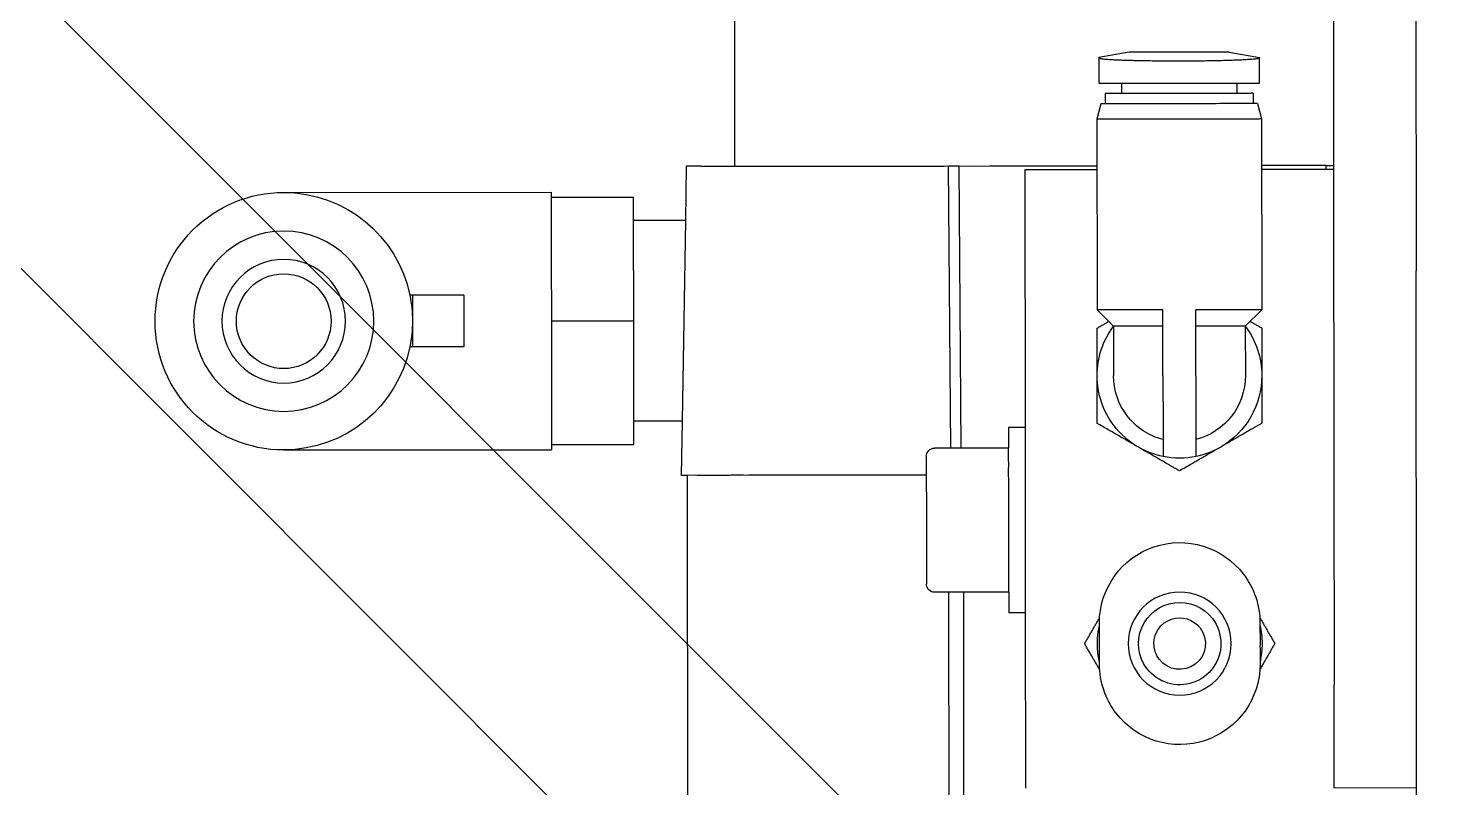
# Model space of a CAD drawing. Header units: inches. Extents: x -233729 to 737493, y -275239 to 196021.
# Drawn here: x 487520.8 to 487589.4, y 16277.9 to 16314.7 of the extents above; entities that cross this region are included whole.
import ezdxf

# ---------------------------------------------------------------- set-up
doc = ezdxf.new("R2010")
doc.units = ezdxf.units.IN
doc.header["$MEASUREMENT"] = 0
doc.layers.add('P_AX', color=7, linetype='Continuous')

# ---------------------------------------------------------------- blocks, each defined once
blk = doc.blocks.new('A$C48CB4C16')
at = {"layer": 'P_AX', "color": 6, "linetype": 'ByBlock', "lineweight": -2}
for p, q in [((3704.776, 4516.812, 710.665), (3917.297, 4729.333, 710.665)), ((3711.847, 4509.741, 710.665), (3924.368, 4722.262, 710.665))]:
    blk.add_line(p, q, dxfattribs=at)
at = {"layer": 'P_AX', "color": 6, "linetype": 'Continuous'}
for p, q in [((3848.927, 4663.604, 710.665), (3848.903, 4638.604, 710.665)), ((3861.627, 4663.595, 710.665), (3861.608, 4644.281, 710.665)), ((3862.308, 4644.28, 710.665), (3862.327, 4663.594, 710.665)), ((3865.314, 4645.277, 710.665), (3865.322, 4653.777, 710.665)), ((3880.322, 4653.763, 710.665), (3880.302, 4653.763, 710.665)), ((3880.322, 4653.763, 710.665), (3880.317, 4648.763, 710.665)), ((3880.322, 4653.763, 710.665), (3880.317, 4648.763, 710.665)), ((3880.322, 4653.763, 710.665), (3880.317, 4648.763, 710.665)), ((3880.322, 4653.763, 710.665), (3884.322, 4653.759, 710.665)), ((3880.303, 4638.576, 710.665), (3880.317, 4648.763, 710.665)), ((3880.303, 4638.576, 710.665), (3880.317, 4648.763, 710.665)), ((3880.303, 4638.576, 710.665), (3880.317, 4648.763, 710.665)), ((3884.317, 4648.759, 710.665), (3884.298, 4628.682, 710.665)), ((3884.317, 4648.759, 710.665), (3884.298, 4628.682, 710.665)), ((3865.314, 4645.277, 710.665), (3864.514, 4645.278, 710.665)), ((3865.314, 4645.277, 710.665), (3864.514, 4645.278, 710.665)), ((3865.309, 4640.777, 710.665), (3865.314, 4645.277, 710.665)), ((3865.309, 4640.777, 710.665), (3865.314, 4645.277, 710.665)), ((3865.309, 4640.777, 710.665), (3865.314, 4645.277, 710.665)), ((3864.513, 4644.278, 710.665), (3860.913, 4644.281, 710.665)), ((3864.513, 4644.278, 710.665), (3860.913, 4644.281, 710.665)), ((3865.305, 4636.277, 710.665), (3865.309, 4640.777, 710.665)), ((3865.305, 4636.277, 710.665), (3865.309, 4640.777, 710.665)), ((3865.305, 4636.277, 710.665), (3865.309, 4640.777, 710.665)), ((3848.646, 4635.969, 710.665), (3848.603, 4638.604, 710.665)), ((3848.903, 4638.604, 710.665), (3848.603, 4638.604, 710.665)), ((3849.303, 4638.603, 710.665), (3848.903, 4638.604, 710.665)), ((3860.507, 4638.596, 710.665), (3855.003, 4638.601, 710.665)), ((3880.293, 4623.763, 710.665), (3880.303, 4638.576, 710.665)), ((3880.293, 4623.763, 710.665), (3880.303, 4638.576, 710.665)), ((3829.302, 4637.374, 710.665), (3842.302, 4637.361, 710.665)), ((3842.3, 4635.627, 710.665), (3842.301, 4637.111, 710.665)), ((3842.301, 4637.111, 710.665), (3846.301, 4637.107, 710.665)), ((3846.301, 4637.107, 710.665), (3846.3, 4635.971, 710.665)), ((3864.506, 4637.278, 710.665), (3860.906, 4637.281, 710.665)), ((3864.506, 4637.278, 710.665), (3860.906, 4637.281, 710.665)), ((3861.692, 4637.28, 710.665), (3861.58, 4623.591, 710.665)), ((3862.08, 4623.59, 710.665), (3862.192, 4637.28, 710.665)), ((3865.305, 4636.277, 710.665), (3864.505, 4636.278, 710.665)), ((3865.305, 4636.277, 710.665), (3864.505, 4636.278, 710.665)), ((3865.293, 4623.777, 710.665), (3865.305, 4636.277, 710.665)), ((3846.3, 4635.971, 710.665), (3846.296, 4631.107, 710.665)), ((3848.646, 4635.969, 710.665), (3846.3, 4635.971, 710.665)), ((3848.807, 4626.241, 710.665), (3848.646, 4635.969, 710.665)), ((3869.6, 4631.373, 710.665), (3869.603, 4633.773, 710.665)), ((3872.003, 4633.771, 710.665), (3872, 4631.371, 710.665)), ((3873.603, 4633.769, 710.665), (3873.6, 4631.369, 710.665)), ((3876, 4631.367, 710.665), (3876.003, 4633.767, 710.665)), ((3835.547, 4632.368, 710.665), (3835.421, 4632.368, 710.665)), ((3835.546, 4631.118, 710.665), (3835.547, 4632.368, 710.665)), ((3838.047, 4632.365, 710.665), (3835.547, 4632.368, 710.665)), ((3838.044, 4629.865, 710.665), (3838.047, 4632.365, 710.665)), ((3842.296, 4631.111, 710.665), (3842.297, 4632.596, 710.665)), ((3835.544, 4629.868, 710.665), (3835.546, 4631.118, 710.665)), ((3842.294, 4629.627, 710.665), (3842.296, 4631.111, 710.665)), ((3842.296, 4631.111, 710.665), (3846.296, 4631.107, 710.665)), ((3846.296, 4631.107, 710.665), (3846.291, 4626.243, 710.665)), ((3869.6, 4631.373, 710.665), (3868.8, 4630.574, 710.665)), ((3872, 4631.371, 710.665), (3872, 4630.571, 710.665)), ((3873.6, 4631.369, 710.665), (3873.6, 4630.569, 710.665)), ((3876, 4631.367, 710.665), (3876.8, 4630.566, 710.665)), ((3868.791, 4621.32, 710.665), (3868.8, 4630.574, 710.665)), ((3876.791, 4621.312, 710.665), (3876.8, 4630.566, 710.665)), ((3835.544, 4629.868, 710.665), (3835.418, 4629.868, 710.665)), ((3838.044, 4629.865, 710.665), (3835.544, 4629.868, 710.665)), ((3884.263, 4592.097, 710.665), (3884.298, 4628.682, 710.665)), ((3884.263, 4592.097, 710.665), (3884.298, 4628.682, 710.665)), ((3842.29, 4625.111, 710.665), (3842.291, 4626.596, 710.665)), ((3846.291, 4626.243, 710.665), (3846.29, 4625.107, 710.665)), ((3848.807, 4626.241, 710.665), (3846.291, 4626.243, 710.665)), ((3848.85, 4623.604, 710.665), (3848.807, 4626.241, 710.665)), ((3829.29, 4624.874, 710.665), (3842.29, 4624.861, 710.665)), ((3842.29, 4625.111, 710.665), (3846.29, 4625.107, 710.665)), ((3849.55, 4623.603, 710.665), (3848.85, 4623.604, 710.665)), ((3851.195, 4613.604, 710.665), (3851.198, 4623.604, 710.665)), ((3853.006, 4623.602, 710.665), (3854.988, 4623.597, 710.665)), ((3853.006, 4623.602, 710.665), (3854.988, 4623.597, 710.665)), ((3854.988, 4623.597, 710.665), (3855.006, 4623.6, 710.665)), ((3854.988, 4623.597, 710.665), (3855.006, 4623.6, 710.665)), ((3855.006, 4623.6, 710.665), (3858.198, 4623.598, 710.665)), ((3855.006, 4623.6, 710.665), (3858.198, 4623.598, 710.665)), ((3858.198, 4623.598, 710.665), (3859.37, 4623.597, 710.665)), ((3858.198, 4623.598, 710.665), (3859.37, 4623.597, 710.665)), ((3859.37, 4623.597, 710.665), (3861.37, 4623.594, 710.665)), ((3859.37, 4623.597, 710.665), (3861.37, 4623.594, 710.665)), ((3861.37, 4623.594, 710.665), (3861.58, 4623.591, 710.665)), ((3861.37, 4623.594, 710.665), (3861.58, 4623.591, 710.665)), ((3861.58, 4623.591, 710.665), (3862.08, 4623.59, 710.665)), ((3861.58, 4623.591, 710.665), (3862.08, 4623.59, 710.665)), ((3862.08, 4623.59, 710.665), (3862.688, 4623.593, 710.665)), ((3862.08, 4623.59, 710.665), (3862.688, 4623.593, 710.665)), ((3862.688, 4623.593, 710.665), (3863.588, 4623.589, 710.665)), ((3862.688, 4623.593, 710.665), (3863.588, 4623.589, 710.665)), ((3863.588, 4623.589, 710.665), (3867.488, 4623.585, 710.665)), ((3863.588, 4623.589, 710.665), (3867.488, 4623.585, 710.665)), ((3868.793, 4623.774, 710.665), (3865.293, 4623.777, 710.665)), ((3867.488, 4623.585, 710.665), (3868.793, 4623.584, 710.665)), ((3867.488, 4623.585, 710.665), (3868.793, 4623.584, 710.665)), ((3880.293, 4623.763, 710.665), (3876.793, 4623.766, 710.665)), ((3879.919, 4623.573, 710.665), (3876.793, 4623.576, 710.665)), ((3879.919, 4623.573, 710.665), (3876.793, 4623.576, 710.665)), ((3879.919, 4623.573, 710.665), (3879.918, 4623.763, 710.665)), ((3879.919, 4623.573, 710.665), (3879.988, 4623.573, 710.665)), ((3879.919, 4623.573, 710.665), (3879.988, 4623.573, 710.665)), ((3879.988, 4623.573, 710.665), (3880.038, 4623.573, 710.665)), ((3879.988, 4623.573, 710.665), (3880.038, 4623.573, 710.665)), ((3880.038, 4623.573, 710.665), (3880.293, 4623.573, 710.665)), ((3880.038, 4623.573, 710.665), (3880.293, 4623.573, 710.665)), ((3880.285, 4615.423, 710.665), (3880.293, 4623.763, 710.665)), ((3868.99, 4620.573, 710.665), (3868.791, 4621.32, 710.665)), ((3876.59, 4620.566, 710.665), (3876.791, 4621.312, 710.665)), ((3869.189, 4620.073, 710.665), (3869.19, 4620.573, 710.665)), ((3876.389, 4620.066, 710.665), (3876.39, 4620.566, 710.665)), ((3869.989, 4619.573, 710.665), (3869.989, 4620.073, 710.665)), ((3875.589, 4619.567, 710.665), (3875.589, 4620.067, 710.665)), ((3868.888, 4618.355, 710.665), (3868.889, 4619.574, 710.665)), ((3876.689, 4619.566, 710.665), (3876.688, 4618.348, 710.665)), ((3870.359, 4618.072, 710.665), (3868.888, 4618.333, 710.665)), ((3875.216, 4618.068, 710.665), (3876.688, 4618.326, 710.665))]:
    blk.add_line(p, q, dxfattribs=at)
at = {"layer": 'P_AX', "color": 6}
for radius in [4100.564, 761.789]:
    blk.add_circle((4100.564, 4905.53, 710.665), radius, dxfattribs=at)
at = {"layer": 'P_AX', "color": 6, "linetype": 'Continuous'}
for centre, radius in [((3872.815, 4646.77, 710.665), 2.5), ((3829.296, 4631.124, 710.665), 4.375), ((3829.296, 4631.124, 710.665), 3)]:
    blk.add_circle(centre, radius, dxfattribs=at)
for centre, radius, start, end in [((3872.816, 4647.77, 710.665), 3.9, 359.9449, 142.62989), ((3872.816, 4647.77, 710.665), 3.9, 142.62989, 179.94491), ((3872.815, 4646.77, 710.665), 2, 359.9449, 142.62989), ((3872.815, 4646.77, 710.665), 2, 142.62989, 322.62989), ((3872.815, 4646.77, 710.665), 1.25, 322.62989, 142.62989), ((3872.815, 4646.77, 710.665), 4, 167.10621, 192.7836), ((3872.815, 4646.77, 710.665), 1.25, 142.62997, 179.94482), ((3872.815, 4646.77, 710.665), 4, 359.9449, 12.78335), ((3872.815, 4646.77, 710.665), 1.25, 179.94562, 322.62917), ((3872.815, 4646.77, 710.665), 2, 322.62989, 359.9449), ((3872.815, 4646.77, 710.665), 4, 347.10646, 359.94491), ((3872.814, 4645.77, 710.665), 3.9, 179.9449, 322.62989), ((3872.814, 4645.77, 710.665), 3.9, 322.62989, 359.9449), ((3860.912, 4643.881, 710.665), 0.4, 89.9449, 179.9449), ((3860.912, 4643.881, 710.665), 0.4, 89.9449, 179.9449), ((3860.906, 4637.681, 710.665), 0.4, 179.9449, 269.9449), ((3860.906, 4637.681, 710.665), 0.4, 179.9449, 269.9449), ((3872.803, 4633.77, 710.665), 4, 101.48202, 119.94517), ((3872.803, 4633.77, 710.665), 4, 78.40796, 101.48185), ((3872.803, 4633.77, 710.665), 4, 59.94472, 78.40772), ((3829.296, 4631.124, 710.665), 6.25, 89.9449, 179.9449), ((3829.296, 4631.124, 710.665), 6.25, 11.48176, 89.9449), ((3872.803, 4633.77, 710.665), 4, 119.9449, 142.62983), ((3872.803, 4633.77, 710.665), 4, 359.94482, 59.94488), ((3872.803, 4633.77, 710.665), 3.2, 104.42243, 142.62988), ((3872.803, 4633.77, 710.665), 3.2, 359.94496, 75.46734), ((3872.803, 4633.77, 710.665), 4, 142.62989, 179.94495), ((3872.803, 4633.77, 710.665), 3.2, 142.62988, 179.94491), ((3872.803, 4633.77, 710.665), 4, 179.94495, 216.81478), ((3872.803, 4633.77, 710.665), 4, 323.07513, 359.94491), ((3829.296, 4631.124, 710.665), 2.3, 89.94491, 179.94496), ((3829.296, 4631.124, 710.665), 2.3, 269.9449, 89.9449), ((3829.296, 4631.124, 710.665), 6.25, 359.9449, 11.48176), ((3829.296, 4631.124, 710.665), 6.25, 179.9449, 269.9449), ((3829.296, 4631.124, 710.665), 2.3, 179.94535, 269.94439), ((3829.296, 4631.124, 710.665), 6.25, 348.40782, 359.9449), ((3829.296, 4631.124, 710.665), 6.25, 269.9449, 348.40782)]:
    blk.add_arc(centre, radius, start, end, dxfattribs=at)
for points in [[(3884.337, 4669.91, 710.665), (3884.334, 4666.875, 710.665), (3884.331, 4663.042, 710.665), (3884.327, 4658.689, 710.665), (3884.322, 4653.759, 710.665)], [(3884.322, 4653.759, 710.665), (3884.322, 4653.536, 710.665), (3884.321, 4653.313, 710.665), (3884.319, 4650.996, 710.665), (3884.317, 4648.759, 710.665)], [(3884.322, 4653.759, 710.665), (3884.322, 4653.536, 710.665), (3884.321, 4653.313, 710.665), (3884.319, 4650.996, 710.665), (3884.317, 4648.759, 710.665)], [(3868.925, 4648.034, 710.665), (3868.838, 4647.884, 710.665), (3868.751, 4647.733, 710.665), (3868.663, 4647.58, 710.665), (3868.573, 4647.425, 710.665), (3868.482, 4647.267, 710.665), (3868.389, 4647.107, 710.665), (3868.341, 4647.025, 710.665), (3868.294, 4646.942, 710.665), (3868.245, 4646.859, 710.665), (3868.196, 4646.774, 710.665)], [(3877.434, 4646.765, 710.665), (3877.385, 4646.85, 710.665), (3877.337, 4646.934, 710.665), (3877.289, 4647.016, 710.665), (3877.242, 4647.098, 710.665), (3877.15, 4647.259, 710.665), (3877.059, 4647.417, 710.665), (3876.969, 4647.572, 710.665), (3876.881, 4647.725, 710.665), (3876.794, 4647.876, 710.665), (3876.708, 4648.026, 710.665)], [(3868.916, 4647.774, 710.665), (3868.916, 4647.518, 710.665), (3868.916, 4647.268, 710.665), (3868.915, 4647.02, 710.665), (3868.915, 4646.774, 710.665), (3868.915, 4646.527, 710.665), (3868.915, 4646.28, 710.665), (3868.914, 4646.029, 710.665), (3868.914, 4645.774, 710.665)], [(3876.714, 4645.766, 710.665), (3876.714, 4646.021, 710.665), (3876.715, 4646.272, 710.665), (3876.715, 4646.52, 710.665), (3876.715, 4646.766, 710.665), (3876.715, 4647.012, 710.665), (3876.716, 4647.26, 710.665), (3876.716, 4647.511, 710.665), (3876.716, 4647.766, 710.665)], [(3868.196, 4646.774, 710.665), (3868.245, 4646.69, 710.665), (3868.293, 4646.606, 710.665), (3868.341, 4646.523, 710.665), (3868.388, 4646.442, 710.665), (3868.481, 4646.281, 710.665), (3868.572, 4646.123, 710.665), (3868.661, 4645.968, 710.665), (3868.749, 4645.815, 710.665), (3868.836, 4645.663, 710.665), (3868.923, 4645.514, 710.665)], [(3876.705, 4645.506, 710.665), (3876.792, 4645.656, 710.665), (3876.879, 4645.807, 710.665), (3876.968, 4645.96, 710.665), (3877.057, 4646.115, 710.665), (3877.149, 4646.272, 710.665), (3877.242, 4646.433, 710.665), (3877.337, 4646.597, 710.665), (3877.434, 4646.765, 710.665)], [(3864.513, 4644.278, 710.665), (3864.513, 4644.646, 710.665), (3864.513, 4644.935, 710.665), (3864.513, 4645.107, 710.665), (3864.514, 4645.278, 710.665)], [(3864.513, 4644.278, 710.665), (3864.513, 4644.646, 710.665), (3864.513, 4644.935, 710.665), (3864.513, 4645.107, 710.665), (3864.514, 4645.278, 710.665)], [(3860.506, 4637.682, 710.665), (3860.506, 4637.749, 710.665), (3860.506, 4637.816, 710.665), (3860.507, 4638.006, 710.665), (3860.507, 4638.207, 710.665), (3860.507, 4638.345, 710.665), (3860.507, 4638.572, 710.665), (3860.507, 4638.895, 710.665), (3860.508, 4639.323, 710.665), (3860.509, 4640.03, 710.665), (3860.509, 4640.782, 710.665), (3860.51, 4641.533, 710.665), (3860.511, 4642.241, 710.665), (3860.511, 4642.668, 710.665), (3860.511, 4642.991, 710.665), (3860.512, 4643.218, 710.665), (3860.512, 4643.356, 710.665), (3860.512, 4643.557, 710.665), (3860.512, 4643.747, 710.665), (3860.512, 4643.814, 710.665), (3860.512, 4643.882, 710.665)], [(3860.506, 4637.682, 710.665), (3860.506, 4637.749, 710.665), (3860.506, 4637.816, 710.665), (3860.507, 4638.006, 710.665), (3860.507, 4638.207, 710.665), (3860.507, 4638.345, 710.665), (3860.507, 4638.572, 710.665), (3860.507, 4638.895, 710.665), (3860.508, 4639.323, 710.665), (3860.509, 4640.03, 710.665), (3860.509, 4640.782, 710.665), (3860.51, 4641.533, 710.665), (3860.511, 4642.241, 710.665), (3860.511, 4642.668, 710.665), (3860.511, 4642.991, 710.665), (3860.512, 4643.218, 710.665), (3860.512, 4643.356, 710.665), (3860.512, 4643.557, 710.665), (3860.512, 4643.747, 710.665), (3860.512, 4643.814, 710.665), (3860.512, 4643.882, 710.665)], [(3864.513, 4644.278, 710.665), (3864.513, 4644.202, 710.665), (3864.513, 4644.126, 710.665), (3864.512, 4643.911, 710.665), (3864.512, 4643.685, 710.665), (3864.512, 4643.216, 710.665), (3864.511, 4642.766, 710.665), (3864.511, 4642.425, 710.665), (3864.51, 4641.627, 710.665), (3864.509, 4640.778, 710.665)], [(3864.513, 4644.278, 710.665), (3864.513, 4644.202, 710.665), (3864.513, 4644.126, 710.665), (3864.512, 4643.911, 710.665), (3864.512, 4643.685, 710.665), (3864.512, 4643.216, 710.665), (3864.511, 4642.766, 710.665), (3864.511, 4642.425, 710.665), (3864.51, 4641.627, 710.665), (3864.509, 4640.778, 710.665)], [(3864.513, 4644.278, 710.665), (3864.513, 4644.202, 710.665), (3864.513, 4644.126, 710.665), (3864.512, 4643.911, 710.665), (3864.512, 4643.685, 710.665), (3864.512, 4643.216, 710.665), (3864.511, 4642.766, 710.665), (3864.511, 4642.425, 710.665), (3864.51, 4641.627, 710.665), (3864.509, 4640.778, 710.665)], [(3864.513, 4644.278, 710.665), (3864.513, 4644.202, 710.665), (3864.513, 4644.126, 710.665), (3864.512, 4643.911, 710.665), (3864.512, 4643.685, 710.665), (3864.512, 4643.216, 710.665), (3864.511, 4642.766, 710.665), (3864.511, 4642.425, 710.665), (3864.51, 4641.627, 710.665), (3864.509, 4640.778, 710.665)], [(3864.509, 4640.778, 710.665), (3864.509, 4640.503, 710.665), (3864.509, 4640.118, 710.665), (3864.508, 4639.65, 710.665), (3864.508, 4639.131, 710.665), (3864.507, 4638.431, 710.665), (3864.507, 4637.871, 710.665), (3864.506, 4637.644, 710.665), (3864.506, 4637.429, 710.665), (3864.506, 4637.354, 710.665), (3864.506, 4637.278, 710.665)], [(3864.509, 4640.778, 710.665), (3864.509, 4640.503, 710.665), (3864.509, 4640.118, 710.665), (3864.508, 4639.65, 710.665), (3864.508, 4639.131, 710.665), (3864.507, 4638.431, 710.665), (3864.507, 4637.871, 710.665), (3864.506, 4637.644, 710.665), (3864.506, 4637.429, 710.665), (3864.506, 4637.354, 710.665), (3864.506, 4637.278, 710.665)], [(3864.509, 4640.778, 710.665), (3864.509, 4640.503, 710.665), (3864.509, 4640.118, 710.665), (3864.508, 4639.65, 710.665), (3864.508, 4639.131, 710.665), (3864.507, 4638.431, 710.665), (3864.507, 4637.871, 710.665), (3864.506, 4637.644, 710.665), (3864.506, 4637.429, 710.665), (3864.506, 4637.354, 710.665), (3864.506, 4637.278, 710.665)], [(3864.509, 4640.778, 710.665), (3864.509, 4640.503, 710.665), (3864.509, 4640.118, 710.665), (3864.508, 4639.65, 710.665), (3864.508, 4639.131, 710.665), (3864.507, 4638.431, 710.665), (3864.507, 4637.871, 710.665), (3864.506, 4637.644, 710.665), (3864.506, 4637.429, 710.665), (3864.506, 4637.354, 710.665), (3864.506, 4637.278, 710.665)], [(3849.603, 4638.604, 710.665), (3849.439, 4638.606, 710.665), (3849.303, 4638.603, 710.665)], [(3849.803, 4638.604, 710.665), (3849.699, 4638.606, 710.665), (3849.603, 4638.604, 710.665)], [(3850.293, 4638.605, 710.665), (3850.03, 4638.605, 710.665), (3849.803, 4638.604, 710.665)], [(3851.103, 4638.603, 710.665), (3850.781, 4638.605, 710.665), (3850.477, 4638.605, 710.665), (3850.383, 4638.605, 710.665), (3850.293, 4638.605, 710.665)], [(3854.903, 4638.601, 710.665), (3853.497, 4638.602, 710.665), (3852.554, 4638.603, 710.665), (3851.8, 4638.604, 710.665), (3851.103, 4638.603, 710.665)], [(3855.003, 4638.601, 710.665), (3854.953, 4638.601, 710.665), (3854.903, 4638.601, 710.665)], [(3872.807, 4638.389, 710.665), (3872.67, 4638.31, 710.665), (3872.536, 4638.232, 710.665), (3872.404, 4638.156, 710.665), (3872.274, 4638.082, 710.665), (3872.02, 4637.935, 710.665), (3871.772, 4637.793, 710.665), (3871.529, 4637.652, 710.665), (3871.287, 4637.513, 710.665), (3871.047, 4637.375, 710.665), (3870.806, 4637.236, 710.665)], [(3874.806, 4637.232, 710.665), (3874.685, 4637.302, 710.665), (3874.565, 4637.371, 710.665), (3874.445, 4637.441, 710.665), (3874.325, 4637.51, 710.665), (3874.084, 4637.65, 710.665), (3873.841, 4637.791, 710.665), (3873.593, 4637.934, 710.665), (3873.339, 4638.081, 710.665), (3873.078, 4638.232, 710.665), (3872.807, 4638.389, 710.665)], [(3872.006, 4636.869, 710.665), (3872.006, 4637.139, 710.665), (3872.006, 4637.391, 710.665), (3872.006, 4637.541, 710.665), (3872.006, 4637.69, 710.665)], [(3873.606, 4636.867, 710.665), (3873.606, 4637.137, 710.665), (3873.606, 4637.39, 710.665), (3873.606, 4637.539, 710.665), (3873.606, 4637.688, 710.665)], [(3842.301, 4637.111, 710.665), (3842.301, 4637.226, 710.665), (3842.302, 4637.298, 710.665), (3842.302, 4637.33, 710.665), (3842.302, 4637.361, 710.665)], [(3864.505, 4636.278, 710.665), (3864.505, 4636.449, 710.665), (3864.505, 4636.62, 710.665), (3864.506, 4636.91, 710.665), (3864.506, 4637.278, 710.665)], [(3864.505, 4636.278, 710.665), (3864.505, 4636.449, 710.665), (3864.505, 4636.62, 710.665), (3864.506, 4636.91, 710.665), (3864.506, 4637.278, 710.665)], [(3870.806, 4637.236, 710.665), (3870.685, 4637.166, 710.665), (3870.565, 4637.097, 710.665), (3870.445, 4637.028, 710.665), (3870.324, 4636.958, 710.665), (3870.083, 4636.82, 710.665), (3869.84, 4636.679, 710.665), (3869.592, 4636.536, 710.665), (3869.338, 4636.39, 710.665), (3869.076, 4636.239, 710.665), (3868.805, 4636.083, 710.665)], [(3876.805, 4636.075, 710.665), (3876.668, 4636.155, 710.665), (3876.534, 4636.232, 710.665), (3876.402, 4636.308, 710.665), (3876.272, 4636.383, 710.665), (3876.019, 4636.53, 710.665), (3875.771, 4636.673, 710.665), (3875.528, 4636.814, 710.665), (3875.287, 4636.954, 710.665), (3875.047, 4637.093, 710.665), (3874.806, 4637.232, 710.665)], [(3872.003, 4633.771, 710.665), (3872.003, 4634.67, 710.665), (3872.004, 4635.27, 710.665), (3872.005, 4636.063, 710.665), (3872.005, 4636.542, 710.665), (3872.005, 4636.695, 710.665), (3872.006, 4636.869, 710.665)], [(3873.603, 4633.769, 710.665), (3873.603, 4634.668, 710.665), (3873.604, 4635.269, 710.665), (3873.605, 4636.061, 710.665), (3873.605, 4636.54, 710.665), (3873.605, 4636.693, 710.665), (3873.606, 4636.867, 710.665)], [(3842.297, 4632.596, 710.665), (3842.298, 4633.439, 710.665), (3842.299, 4634.236, 710.665), (3842.299, 4635.058, 710.665), (3842.3, 4635.627, 710.665)], [(3868.805, 4636.083, 710.665), (3868.805, 4635.77, 710.665), (3868.804, 4635.468, 710.665), (3868.804, 4635.175, 710.665), (3868.804, 4634.889, 710.665), (3868.803, 4634.608, 710.665), (3868.803, 4634.329, 710.665), (3868.803, 4634.052, 710.665), (3868.803, 4633.774, 710.665)], [(3876.803, 4633.766, 710.665), (3876.803, 4633.905, 710.665), (3876.803, 4634.044, 710.665), (3876.803, 4634.183, 710.665), (3876.803, 4634.322, 710.665), (3876.803, 4634.6, 710.665), (3876.804, 4634.881, 710.665), (3876.804, 4635.167, 710.665), (3876.804, 4635.46, 710.665), (3876.805, 4635.762, 710.665), (3876.805, 4636.075, 710.665)], [(3868.803, 4633.774, 710.665), (3868.802, 4633.634, 710.665), (3868.802, 4633.495, 710.665), (3868.802, 4633.357, 710.665), (3868.802, 4633.218, 710.665), (3868.802, 4632.94, 710.665), (3868.802, 4632.658, 710.665), (3868.801, 4632.372, 710.665), (3868.801, 4632.079, 710.665), (3868.801, 4631.777, 710.665), (3868.8, 4631.464, 710.665)], [(3876.8, 4631.457, 710.665), (3876.801, 4631.77, 710.665), (3876.801, 4632.072, 710.665), (3876.801, 4632.365, 710.665), (3876.802, 4632.651, 710.665), (3876.802, 4632.932, 710.665), (3876.802, 4633.21, 710.665), (3876.802, 4633.488, 710.665), (3876.803, 4633.766, 710.665)], [(3868.8, 4631.464, 710.665), (3868.873, 4631.422, 710.665), (3868.946, 4631.38, 710.665), (3869.017, 4631.339, 710.665), (3869.088, 4631.298, 710.665), (3869.158, 4631.257, 710.665), (3869.227, 4631.217, 710.665), (3869.296, 4631.177, 710.665), (3869.365, 4631.138, 710.665)], [(3876.235, 4631.131, 710.665), (3876.304, 4631.171, 710.665), (3876.373, 4631.21, 710.665), (3876.442, 4631.25, 710.665), (3876.512, 4631.291, 710.665), (3876.583, 4631.332, 710.665), (3876.655, 4631.373, 710.665), (3876.727, 4631.414, 710.665), (3876.8, 4631.457, 710.665)], [(3872, 4631.371, 710.665), (3871.503, 4631.371, 710.665), (3871.041, 4631.372, 710.665), (3870.812, 4631.372, 710.665), (3870.547, 4631.372, 710.665), (3870.27, 4631.372, 710.665), (3870.02, 4631.373, 710.665), (3869.772, 4631.373, 710.665), (3869.684, 4631.373, 710.665), (3869.633, 4631.373, 710.665), (3869.6, 4631.373, 710.665)], [(3876, 4631.367, 710.665), (3875.968, 4631.367, 710.665), (3875.917, 4631.367, 710.665), (3875.828, 4631.367, 710.665), (3875.581, 4631.367, 710.665), (3875.33, 4631.367, 710.665), (3875.15, 4631.368, 710.665), (3874.895, 4631.368, 710.665), (3874.56, 4631.368, 710.665), (3874.319, 4631.368, 710.665), (3873.999, 4631.369, 710.665), (3873.6, 4631.369, 710.665)], [(3872, 4630.571, 710.665), (3871.471, 4630.571, 710.665), (3871.046, 4630.572, 710.665), (3870.73, 4630.572, 710.665), (3870.177, 4630.572, 710.665), (3869.701, 4630.573, 710.665), (3869.366, 4630.573, 710.665), (3869.032, 4630.573, 710.665), (3868.912, 4630.574, 710.665), (3868.843, 4630.574, 710.665), (3868.8, 4630.574, 710.665)], [(3876.8, 4630.566, 710.665), (3876.756, 4630.566, 710.665), (3876.687, 4630.566, 710.665), (3876.567, 4630.566, 710.665), (3876.433, 4630.566, 710.665), (3876.216, 4630.567, 710.665), (3875.898, 4630.567, 710.665), (3875.422, 4630.567, 710.665), (3874.869, 4630.568, 710.665), (3874.255, 4630.568, 710.665), (3873.6, 4630.569, 710.665)], [(3842.291, 4626.596, 710.665), (3842.292, 4627.339, 710.665), (3842.293, 4627.986, 710.665), (3842.293, 4628.886, 710.665), (3842.294, 4629.627, 710.665)], [(3842.29, 4624.861, 710.665), (3842.29, 4624.893, 710.665), (3842.29, 4624.924, 710.665), (3842.29, 4625.008, 710.665), (3842.29, 4625.111, 710.665)], [(3849.55, 4623.603, 710.665), (3850.042, 4623.602, 710.665), (3850.648, 4623.601, 710.665), (3850.886, 4623.601, 710.665), (3851.198, 4623.604, 710.665)], [(3851.198, 4623.604, 710.665), (3851.429, 4623.601, 710.665), (3851.688, 4623.604, 710.665)], [(3851.198, 4623.604, 710.665), (3851.429, 4623.601, 710.665), (3851.688, 4623.604, 710.665)], [(3851.688, 4623.604, 710.665), (3852.131, 4623.6, 710.665), (3852.639, 4623.599, 710.665), (3852.809, 4623.599, 710.665), (3853.006, 4623.602, 710.665)], [(3851.688, 4623.604, 710.665), (3852.131, 4623.6, 710.665), (3852.639, 4623.599, 710.665), (3852.809, 4623.599, 710.665), (3853.006, 4623.602, 710.665)], [(3876.791, 4621.312, 710.665), (3876.704, 4621.312, 710.665), (3876.617, 4621.313, 710.665), (3876.404, 4621.313, 710.665), (3876.113, 4621.313, 710.665), (3875.794, 4621.313, 710.665), (3875.469, 4621.314, 710.665), (3875.159, 4621.314, 710.665), (3874.886, 4621.314, 710.665), (3874.673, 4621.314, 710.665), (3874.194, 4621.315, 710.665), (3873.749, 4621.315, 710.665), (3873.356, 4621.316, 710.665), (3873.031, 4621.316, 710.665), (3872.791, 4621.316, 710.665), (3872.263, 4621.317, 710.665), (3871.804, 4621.317, 710.665), (3871.42, 4621.318, 710.665), (3871.119, 4621.318, 710.665), (3870.908, 4621.318, 710.665), (3870.359, 4621.319, 710.665), (3869.876, 4621.319, 710.665), (3869.469, 4621.319, 710.665), (3869.233, 4621.32, 710.665), (3869.069, 4621.32, 710.665), (3868.964, 4621.32, 710.665), (3868.874, 4621.32, 710.665), (3868.823, 4621.32, 710.665), (3868.791, 4621.32, 710.665)], [(3869.19, 4620.573, 710.665), (3869.171, 4620.573, 710.665), (3869.154, 4620.573, 710.665), (3869.087, 4620.573, 710.665), (3869.042, 4620.573, 710.665), (3869.012, 4620.573, 710.665), (3868.99, 4620.573, 710.665)], [(3876.39, 4620.566, 710.665), (3876.198, 4620.567, 710.665), (3875.946, 4620.567, 710.665), (3875.696, 4620.567, 710.665), (3875.248, 4620.567, 710.665), (3874.578, 4620.568, 710.665), (3873.712, 4620.569, 710.665), (3872.79, 4620.57, 710.665), (3871.868, 4620.571, 710.665), (3871.002, 4620.572, 710.665), (3870.332, 4620.572, 710.665), (3869.883, 4620.573, 710.665), (3869.634, 4620.573, 710.665), (3869.358, 4620.573, 710.665), (3869.19, 4620.573, 710.665)], [(3876.59, 4620.566, 710.665), (3876.508, 4620.566, 710.665), (3876.425, 4620.566, 710.665), (3876.408, 4620.566, 710.665), (3876.39, 4620.566, 710.665)], [(3869.989, 4620.073, 710.665), (3869.879, 4620.073, 710.665), (3869.8, 4620.073, 710.665), (3869.537, 4620.073, 710.665), (3869.345, 4620.073, 710.665), (3869.265, 4620.073, 710.665), (3869.219, 4620.073, 710.665), (3869.189, 4620.073, 710.665)], [(3875.589, 4620.067, 710.665), (3875.083, 4620.068, 710.665), (3874.484, 4620.068, 710.665), (3873.663, 4620.069, 710.665), (3872.789, 4620.07, 710.665), (3871.72, 4620.071, 710.665), (3871.095, 4620.071, 710.665), (3870.422, 4620.072, 710.665), (3869.989, 4620.073, 710.665)], [(3876.389, 4620.066, 710.665), (3876.36, 4620.066, 710.665), (3876.314, 4620.066, 710.665), (3876.233, 4620.067, 710.665), (3876.042, 4620.067, 710.665), (3875.779, 4620.067, 710.665), (3875.687, 4620.067, 710.665), (3875.589, 4620.067, 710.665)], [(3868.889, 4619.574, 710.665), (3868.92, 4619.574, 710.665), (3868.971, 4619.574, 710.665), (3869.058, 4619.573, 710.665), (3869.161, 4619.573, 710.665), (3869.32, 4619.573, 710.665), (3869.55, 4619.573, 710.665), (3869.758, 4619.573, 710.665), (3869.989, 4619.573, 710.665)], [(3869.989, 4619.573, 710.665), (3870.442, 4619.572, 710.665), (3870.953, 4619.572, 710.665), (3872.053, 4619.571, 710.665), (3872.789, 4619.57, 710.665), (3873.948, 4619.569, 710.665), (3874.624, 4619.568, 710.665), (3875.04, 4619.568, 710.665), (3875.589, 4619.567, 710.665)], [(3875.589, 4619.567, 710.665), (3875.812, 4619.567, 710.665), (3876.028, 4619.567, 710.665), (3876.28, 4619.566, 710.665), (3876.52, 4619.566, 710.665), (3876.607, 4619.566, 710.665), (3876.657, 4619.566, 710.665), (3876.689, 4619.566, 710.665)], [(3872.788, 4618.506, 710.665), (3872.028, 4618.504, 710.665), (3871.295, 4618.496, 710.665), (3871.087, 4618.493, 710.665), (3870.846, 4618.489, 710.665), (3870.584, 4618.483, 710.665), (3870.308, 4618.475, 710.665), (3870.029, 4618.466, 710.665), (3869.773, 4618.456, 710.665), (3869.565, 4618.445, 710.665), (3869.401, 4618.435, 710.665), (3869.276, 4618.426, 710.665), (3869.184, 4618.418, 710.665), (3869.057, 4618.403, 710.665), (3868.971, 4618.39, 710.665), (3868.92, 4618.377, 710.665), (3868.894, 4618.365, 710.665), (3868.888, 4618.355, 710.665)], [(3876.688, 4618.348, 710.665), (3876.655, 4618.37, 710.665), (3876.557, 4618.391, 710.665), (3876.392, 4618.411, 710.665), (3876.123, 4618.432, 710.665), (3875.828, 4618.449, 710.665), (3875.547, 4618.461, 710.665), (3875.16, 4618.474, 710.665), (3874.735, 4618.485, 710.665), (3874.281, 4618.494, 710.665), (3873.912, 4618.499, 710.665), (3873.57, 4618.502, 710.665), (3873.263, 4618.504, 710.665), (3872.999, 4618.505, 710.665), (3872.788, 4618.506, 710.665)], [(3868.888, 4618.355, 710.665), (3868.888, 4618.344, 710.665), (3868.888, 4618.333, 710.665)], [(3875.216, 4618.068, 710.665), (3875.196, 4618.068, 710.665), (3875.165, 4618.068, 710.665), (3875.11, 4618.068, 710.665), (3874.961, 4618.068, 710.665), (3874.804, 4618.068, 710.665), (3874.557, 4618.068, 710.665), (3874.264, 4618.068, 710.665), (3873.93, 4618.069, 710.665), (3873.802, 4618.069, 710.665), (3873.619, 4618.069, 710.665), (3873.386, 4618.069, 710.665), (3873.108, 4618.07, 710.665), (3872.787, 4618.07, 710.665), (3872.199, 4618.07, 710.665), (3871.645, 4618.071, 710.665), (3871.311, 4618.071, 710.665), (3871.018, 4618.072, 710.665), (3870.771, 4618.072, 710.665), (3870.594, 4618.072, 710.665), (3870.465, 4618.072, 710.665), (3870.41, 4618.072, 710.665), (3870.379, 4618.072, 710.665), (3870.359, 4618.072, 710.665)], [(3876.688, 4618.326, 710.665), (3876.688, 4618.337, 710.665), (3876.688, 4618.348, 710.665)]]:
    blk.add_spline(points, degree=3, dxfattribs=at)

msp = doc.modelspace()

# ---------------------------------------------------------------- block references
at = {"color": 1, "xscale": -1, "rotation": 180}
msp.add_blockref('A$C48CB4C16', (483703.87457, 20931.61615, -710.66459), dxfattribs=at)

doc.saveas('drawing.dxf')
